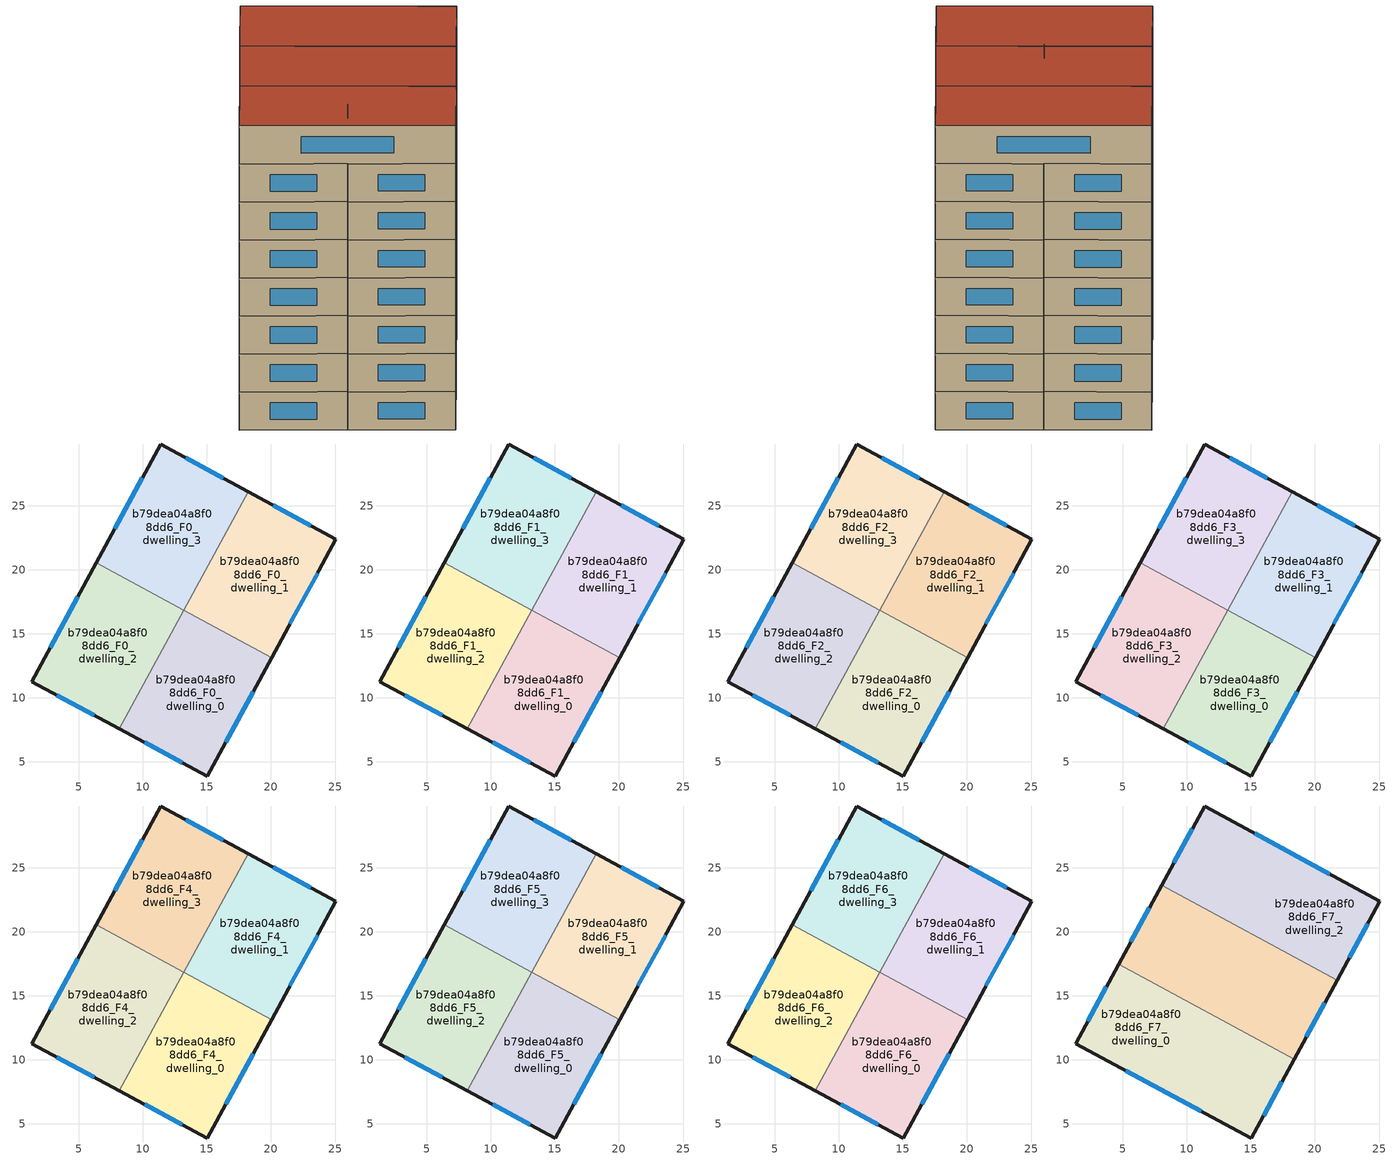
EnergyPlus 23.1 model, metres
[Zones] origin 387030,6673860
b79dea04a8f08dd6_F0_dwelling_0
 floor ground (EU_floor_Construction): 20.05,13.13 15.03,3.9 8.16,7.58 13.19,16.86 z0
 wall outside (EU_wall_Construction): 8.16,7.58 15.03,3.9 20.05,13.13 z0:3
 wall to b79dea04a8f08dd6_F0_dwelling_1 (EU_wall_Construction): 20.05,13.13 13.19,16.86 z0:3
 wall to b79dea04a8f08dd6_F0_dwelling_2 (EU_wall_Construction): 13.18,16.84 8.16,7.58 z0:3
 wall to b79dea04a8f08dd6_F0_dwelling_3 (EU_wall_Construction): 13.19,16.86 13.18,16.84 z0:3
 window (EU_Window_Construction): 16.47,6.54 18.62,10.49 / 10.12,6.53 13.07,4.95 z0.86:2.14
b79dea04a8f08dd6_F0_dwelling_1
 floor ground (EU_floor_Construction): 25.07,22.38 20.05,13.13 13.19,16.86 18.21,26.11 z0
 wall outside (EU_wall_Construction): 20.05,13.13 25.07,22.38 18.21,26.11 z0:3
 wall to b79dea04a8f08dd6_F0_dwelling_3 (EU_wall_Construction): 18.21,26.11 13.19,16.86 z0:3
 window (EU_Window_Construction): 21.48,15.77 23.64,19.73 / 23.11,23.44 20.17,25.04 z0.86:2.14
b79dea04a8f08dd6_F0_dwelling_2
 floor ground (EU_floor_Construction): 13.18,16.84 8.16,7.58 1.3,11.26 6.34,20.55 z0
 wall outside (EU_wall_Construction): 6.34,20.55 1.3,11.26 8.16,7.58 z0:3
 wall to b79dea04a8f08dd6_F0_dwelling_3 (EU_wall_Construction): 13.18,16.84 6.34,20.55 z0:3
 window (EU_Window_Construction): 4.9,17.9 2.74,13.91 / 3.26,10.21 6.2,8.63 z0.86:2.14
b79dea04a8f08dd6_F0_dwelling_3
 floor ground (EU_floor_Construction): 18.21,26.11 13.18,16.84 6.34,20.55 11.37,29.83 z0
 wall outside (EU_wall_Construction): 18.21,26.11 11.37,29.83 6.34,20.55 z0:3
 window (EU_Window_Construction): 9.93,27.18 7.77,23.2 / 16.25,27.17 13.32,28.77 z0.86:2.14
b79dea04a8f08dd6_F1_dwelling_0
 floor to b79dea04a8f08dd6_F0_dwelling_0 (EU_floor_Construction): 20.05,13.13 15.03,3.9 8.16,7.58 13.19,16.86 z3
 wall outside (EU_wall_Construction): 8.16,7.58 15.03,3.9 20.05,13.13 z3:6
 wall to b79dea04a8f08dd6_F1_dwelling_1 (EU_wall_Construction): 20.05,13.13 13.19,16.86 z3:6
 wall to b79dea04a8f08dd6_F1_dwelling_2 (EU_wall_Construction): 13.18,16.84 8.16,7.58 z3:6
 wall to b79dea04a8f08dd6_F1_dwelling_3 (EU_wall_Construction): 13.19,16.86 13.18,16.84 z3:6
 window (EU_Window_Construction): 16.47,6.54 18.62,10.49 / 10.12,6.53 13.07,4.95 z3.86:5.14
b79dea04a8f08dd6_F1_dwelling_1
 floor to b79dea04a8f08dd6_F0_dwelling_1 (EU_floor_Construction): 25.07,22.38 20.05,13.13 13.19,16.86 18.21,26.11 z3
 wall outside (EU_wall_Construction): 20.05,13.13 25.07,22.38 18.21,26.11 z3:6
 wall to b79dea04a8f08dd6_F1_dwelling_3 (EU_wall_Construction): 18.21,26.11 13.19,16.86 z3:6
 window (EU_Window_Construction): 21.48,15.77 23.64,19.73 / 23.11,23.44 20.17,25.04 z3.86:5.14
b79dea04a8f08dd6_F1_dwelling_2
 floor to b79dea04a8f08dd6_F0_dwelling_2 (EU_floor_Construction): 13.18,16.84 8.16,7.58 1.3,11.26 6.34,20.55 z3
 wall outside (EU_wall_Construction): 6.34,20.55 1.3,11.26 8.16,7.58 z3:6
 wall to b79dea04a8f08dd6_F1_dwelling_3 (EU_wall_Construction): 13.18,16.84 6.34,20.55 z3:6
 window (EU_Window_Construction): 4.9,17.9 2.74,13.91 / 3.26,10.21 6.2,8.63 z3.86:5.14
b79dea04a8f08dd6_F1_dwelling_3
 floor to b79dea04a8f08dd6_F0_dwelling_3 (EU_floor_Construction): 18.21,26.11 13.18,16.84 6.34,20.55 11.37,29.83 z3
 wall outside (EU_wall_Construction): 18.21,26.11 11.37,29.83 6.34,20.55 z3:6
 window (EU_Window_Construction): 9.93,27.18 7.77,23.2 / 16.25,27.17 13.32,28.77 z3.86:5.14
b79dea04a8f08dd6_F2_dwelling_0
 floor to b79dea04a8f08dd6_F1_dwelling_0 (EU_floor_Construction): 20.05,13.13 15.03,3.9 8.16,7.58 13.19,16.86 z6
 wall outside (EU_wall_Construction): 8.16,7.58 15.03,3.9 20.05,13.13 z6:9
 wall to b79dea04a8f08dd6_F2_dwelling_1 (EU_wall_Construction): 20.05,13.13 13.19,16.86 z6:9
 wall to b79dea04a8f08dd6_F2_dwelling_2 (EU_wall_Construction): 13.18,16.84 8.16,7.58 z6:9
 wall to b79dea04a8f08dd6_F2_dwelling_3 (EU_wall_Construction): 13.19,16.86 13.18,16.84 z6:9
 window (EU_Window_Construction): 16.47,6.54 18.62,10.49 / 10.12,6.53 13.07,4.95 z6.86:8.14
b79dea04a8f08dd6_F2_dwelling_1
 floor to b79dea04a8f08dd6_F1_dwelling_1 (EU_floor_Construction): 25.07,22.38 20.05,13.13 13.19,16.86 18.21,26.11 z6
 wall outside (EU_wall_Construction): 20.05,13.13 25.07,22.38 18.21,26.11 z6:9
 wall to b79dea04a8f08dd6_F2_dwelling_3 (EU_wall_Construction): 18.21,26.11 13.19,16.86 z6:9
 window (EU_Window_Construction): 21.48,15.77 23.64,19.73 / 23.11,23.44 20.17,25.04 z6.86:8.14
b79dea04a8f08dd6_F2_dwelling_2
 floor to b79dea04a8f08dd6_F1_dwelling_2 (EU_floor_Construction): 13.18,16.84 8.16,7.58 1.3,11.26 6.34,20.55 z6
 wall outside (EU_wall_Construction): 6.34,20.55 1.3,11.26 8.16,7.58 z6:9
 wall to b79dea04a8f08dd6_F2_dwelling_3 (EU_wall_Construction): 13.18,16.84 6.34,20.55 z6:9
 window (EU_Window_Construction): 4.9,17.9 2.74,13.91 / 3.26,10.21 6.2,8.63 z6.86:8.14
b79dea04a8f08dd6_F2_dwelling_3
 floor to b79dea04a8f08dd6_F1_dwelling_3 (EU_floor_Construction): 18.21,26.11 13.18,16.84 6.34,20.55 11.37,29.83 z6
 wall outside (EU_wall_Construction): 18.21,26.11 11.37,29.83 6.34,20.55 z6:9
 window (EU_Window_Construction): 9.93,27.18 7.77,23.2 / 16.25,27.17 13.32,28.77 z6.86:8.14
b79dea04a8f08dd6_F3_dwelling_0
 floor to b79dea04a8f08dd6_F2_dwelling_0 (EU_floor_Construction): 20.05,13.13 15.03,3.9 8.16,7.58 13.19,16.86 z9
 wall outside (EU_wall_Construction): 8.16,7.58 15.03,3.9 20.05,13.13 z9:12
 wall to b79dea04a8f08dd6_F3_dwelling_1 (EU_wall_Construction): 20.05,13.13 13.19,16.86 z9:12
 wall to b79dea04a8f08dd6_F3_dwelling_2 (EU_wall_Construction): 13.18,16.84 8.16,7.58 z9:12
 wall to b79dea04a8f08dd6_F3_dwelling_3 (EU_wall_Construction): 13.19,16.86 13.18,16.84 z9:12
 window (EU_Window_Construction): 16.47,6.54 18.62,10.49 / 10.12,6.53 13.07,4.95 z9.86:11.14
b79dea04a8f08dd6_F3_dwelling_1
 floor to b79dea04a8f08dd6_F2_dwelling_1 (EU_floor_Construction): 25.07,22.38 20.05,13.13 13.19,16.86 18.21,26.11 z9
 wall outside (EU_wall_Construction): 20.05,13.13 25.07,22.38 18.21,26.11 z9:12
 wall to b79dea04a8f08dd6_F3_dwelling_3 (EU_wall_Construction): 18.21,26.11 13.19,16.86 z9:12
 window (EU_Window_Construction): 21.48,15.77 23.64,19.73 / 23.11,23.44 20.17,25.04 z9.86:11.14
b79dea04a8f08dd6_F3_dwelling_2
 floor to b79dea04a8f08dd6_F2_dwelling_2 (EU_floor_Construction): 13.18,16.84 8.16,7.58 1.3,11.26 6.34,20.55 z9
 wall outside (EU_wall_Construction): 6.34,20.55 1.3,11.26 8.16,7.58 z9:12
 wall to b79dea04a8f08dd6_F3_dwelling_3 (EU_wall_Construction): 13.18,16.84 6.34,20.55 z9:12
 window (EU_Window_Construction): 4.9,17.9 2.74,13.91 / 3.26,10.21 6.2,8.63 z9.86:11.14
b79dea04a8f08dd6_F3_dwelling_3
 floor to b79dea04a8f08dd6_F2_dwelling_3 (EU_floor_Construction): 18.21,26.11 13.18,16.84 6.34,20.55 11.37,29.83 z9
 wall outside (EU_wall_Construction): 18.21,26.11 11.37,29.83 6.34,20.55 z9:12
 window (EU_Window_Construction): 9.93,27.18 7.77,23.2 / 16.25,27.17 13.32,28.77 z9.86:11.14
b79dea04a8f08dd6_F4_dwelling_0
 floor to b79dea04a8f08dd6_F3_dwelling_0 (EU_floor_Construction): 20.05,13.13 15.03,3.9 8.16,7.58 13.19,16.86 z12
 wall outside (EU_wall_Construction): 8.16,7.58 15.03,3.9 20.05,13.13 z12:15
 wall to b79dea04a8f08dd6_F4_dwelling_1 (EU_wall_Construction): 20.05,13.13 13.19,16.86 z12:15
 wall to b79dea04a8f08dd6_F4_dwelling_2 (EU_wall_Construction): 13.18,16.84 8.16,7.58 z12:15
 wall to b79dea04a8f08dd6_F4_dwelling_3 (EU_wall_Construction): 13.19,16.86 13.18,16.84 z12:15
 window (EU_Window_Construction): 16.47,6.54 18.62,10.49 / 10.12,6.53 13.07,4.95 z12.86:14.14
b79dea04a8f08dd6_F4_dwelling_1
 floor to b79dea04a8f08dd6_F3_dwelling_1 (EU_floor_Construction): 25.07,22.38 20.05,13.13 13.19,16.86 18.21,26.11 z12
 wall outside (EU_wall_Construction): 20.05,13.13 25.07,22.38 18.21,26.11 z12:15
 wall to b79dea04a8f08dd6_F4_dwelling_3 (EU_wall_Construction): 18.21,26.11 13.19,16.86 z12:15
 window (EU_Window_Construction): 21.48,15.77 23.64,19.73 / 23.11,23.44 20.17,25.04 z12.86:14.14
b79dea04a8f08dd6_F4_dwelling_2
 floor to b79dea04a8f08dd6_F3_dwelling_2 (EU_floor_Construction): 13.18,16.84 8.16,7.58 1.3,11.26 6.34,20.55 z12
 wall outside (EU_wall_Construction): 6.34,20.55 1.3,11.26 8.16,7.58 z12:15
 wall to b79dea04a8f08dd6_F4_dwelling_3 (EU_wall_Construction): 13.18,16.84 6.34,20.55 z12:15
 window (EU_Window_Construction): 4.9,17.9 2.74,13.91 / 3.26,10.21 6.2,8.63 z12.86:14.14
b79dea04a8f08dd6_F4_dwelling_3
 floor to b79dea04a8f08dd6_F3_dwelling_3 (EU_floor_Construction): 18.21,26.11 13.18,16.84 6.34,20.55 11.37,29.83 z12
 wall outside (EU_wall_Construction): 18.21,26.11 11.37,29.83 6.34,20.55 z12:15
 window (EU_Window_Construction): 9.93,27.18 7.77,23.2 / 16.25,27.17 13.32,28.77 z12.86:14.14
b79dea04a8f08dd6_F5_dwelling_0
 floor to b79dea04a8f08dd6_F4_dwelling_0 (EU_floor_Construction): 20.05,13.13 15.03,3.9 8.16,7.58 13.19,16.86 z15
 wall outside (EU_wall_Construction): 8.16,7.58 15.03,3.9 20.05,13.13 z15:18
 wall to b79dea04a8f08dd6_F5_dwelling_1 (EU_wall_Construction): 20.05,13.13 13.19,16.86 z15:18
 wall to b79dea04a8f08dd6_F5_dwelling_2 (EU_wall_Construction): 13.18,16.84 8.16,7.58 z15:18
 wall to b79dea04a8f08dd6_F5_dwelling_3 (EU_wall_Construction): 13.19,16.86 13.18,16.84 z15:18
 window (EU_Window_Construction): 16.47,6.54 18.62,10.49 / 10.12,6.53 13.07,4.95 z15.86:17.14
b79dea04a8f08dd6_F5_dwelling_1
 floor to b79dea04a8f08dd6_F4_dwelling_1 (EU_floor_Construction): 25.07,22.38 20.05,13.13 13.19,16.86 18.21,26.11 z15
 wall outside (EU_wall_Construction): 20.05,13.13 25.07,22.38 18.21,26.11 z15:18
 wall to b79dea04a8f08dd6_F5_dwelling_3 (EU_wall_Construction): 18.21,26.11 13.19,16.86 z15:18
 window (EU_Window_Construction): 21.48,15.77 23.64,19.73 / 23.11,23.44 20.17,25.04 z15.86:17.14
b79dea04a8f08dd6_F5_dwelling_2
 floor to b79dea04a8f08dd6_F4_dwelling_2 (EU_floor_Construction): 13.18,16.84 8.16,7.58 1.3,11.26 6.34,20.55 z15
 wall outside (EU_wall_Construction): 6.34,20.55 1.3,11.26 8.16,7.58 z15:18
 wall to b79dea04a8f08dd6_F5_dwelling_3 (EU_wall_Construction): 13.18,16.84 6.34,20.55 z15:18
 window (EU_Window_Construction): 4.9,17.9 2.74,13.91 / 3.26,10.21 6.2,8.63 z15.86:17.14
b79dea04a8f08dd6_F5_dwelling_3
 floor to b79dea04a8f08dd6_F4_dwelling_3 (EU_floor_Construction): 18.21,26.11 13.18,16.84 6.34,20.55 11.37,29.83 z15
 wall outside (EU_wall_Construction): 18.21,26.11 11.37,29.83 6.34,20.55 z15:18
 window (EU_Window_Construction): 9.93,27.18 7.77,23.2 / 16.25,27.17 13.32,28.77 z15.86:17.14
b79dea04a8f08dd6_F6_dwelling_0
 floor to b79dea04a8f08dd6_F5_dwelling_0 (EU_floor_Construction): 20.05,13.13 15.03,3.9 8.16,7.58 13.19,16.86 z18
 wall outside (EU_wall_Construction): 8.16,7.58 15.03,3.9 20.05,13.13 z18:21
 wall to b79dea04a8f08dd6_F6_dwelling_1 (EU_wall_Construction): 20.05,13.13 13.19,16.86 z18:21
 wall to b79dea04a8f08dd6_F6_dwelling_2 (EU_wall_Construction): 13.18,16.84 8.16,7.58 z18:21
 wall to b79dea04a8f08dd6_F6_dwelling_3 (EU_wall_Construction): 13.19,16.86 13.18,16.84 z18:21
 window (EU_Window_Construction): 16.47,6.54 18.62,10.49 / 10.12,6.53 13.07,4.95 z18.86:20.14
b79dea04a8f08dd6_F6_dwelling_1
 floor to b79dea04a8f08dd6_F5_dwelling_1 (EU_floor_Construction): 25.07,22.38 20.05,13.13 13.19,16.86 18.21,26.11 z18
 wall outside (EU_wall_Construction): 20.05,13.13 25.07,22.38 18.21,26.11 z18:21
 wall to b79dea04a8f08dd6_F6_dwelling_3 (EU_wall_Construction): 18.21,26.11 13.19,16.86 z18:21
 window (EU_Window_Construction): 21.48,15.77 23.64,19.73 / 23.11,23.44 20.17,25.04 z18.86:20.14
 ceiling adiabatic (EU_roof_Construction): 20.05,13.13 25.07,22.38 18.21,26.11 13.19,16.86 z21
b79dea04a8f08dd6_F6_dwelling_2
 floor to b79dea04a8f08dd6_F5_dwelling_2 (EU_floor_Construction): 13.18,16.84 8.16,7.58 1.3,11.26 6.34,20.55 z18
 wall outside (EU_wall_Construction): 6.34,20.55 1.3,11.26 8.16,7.58 z18:21
 wall to b79dea04a8f08dd6_F6_dwelling_3 (EU_wall_Construction): 13.18,16.84 6.34,20.55 z18:21
 window (EU_Window_Construction): 4.9,17.9 2.74,13.91 / 3.26,10.21 6.2,8.63 z18.86:20.14
 ceiling adiabatic (EU_roof_Construction): 11.51,13.76 13.18,16.84 6.34,20.55 4.67,17.47 z21
b79dea04a8f08dd6_F6_dwelling_3
 floor to b79dea04a8f08dd6_F5_dwelling_3 (EU_floor_Construction): 18.21,26.11 13.18,16.84 6.34,20.55 11.37,29.83 z18
 wall outside (EU_wall_Construction): 18.21,26.11 11.37,29.83 6.34,20.55 z18:21
 window (EU_Window_Construction): 9.93,27.18 7.77,23.2 / 16.25,27.17 13.32,28.77 z18.86:20.14
b79dea04a8f08dd6_F7_dwelling_0
 floor to b79dea04a8f08dd6_F6_dwelling_0 (EU_floor_Construction): 18.37,10.04 15.03,3.9 8.16,7.58 11.51,13.76 z21
 floor to b79dea04a8f08dd6_F6_dwelling_2 (EU_floor_Construction): 11.51,13.76 8.16,7.58 1.3,11.26 4.67,17.47 z21
 wall outside (EU_wall_Construction): 4.67,17.47 1.3,11.26 15.03,3.9 18.37,10.04 z21:24
 wall to b79dea04a8f08dd6_F7_dwelling_1 (EU_wall_Construction): 18.37,10.04 4.67,17.47 z21:24
 window (EU_Window_Construction): 15.99,5.65 17.42,8.28 / 5.22,9.16 11.11,6 / 3.7,15.7 2.26,13.03 z21.86:23.14
 roof outside (EU_roof_Construction): 15.03,3.9 18.37,10.04 4.67,17.47 1.3,11.26 z24
b79dea04a8f08dd6_F7_dwelling_1
 floor to b79dea04a8f08dd6_F6_dwelling_3 (EU_floor_Construction): 14.86,19.94 13.18,16.84 6.34,20.55 8.02,23.65 z21
 floor to b79dea04a8f08dd6_F6_dwelling_0 (EU_floor_Construction): 20.05,13.13 18.37,10.04 11.51,13.76 13.19,16.86 z21
 floor adiabatic (EU_floor_Construction): 21.72,16.21 20.05,13.13 13.19,16.86 11.51,13.76 4.67,17.47 6.34,20.55 13.18,16.84 14.86,19.94 z21
 wall outside (EU_wall_Construction): 18.37,10.04 21.72,16.21 / 8.02,23.65 4.67,17.47 z21:24
 wall to b79dea04a8f08dd6_F7_dwelling_2 (EU_wall_Construction): 21.72,16.21 8.02,23.65 z21:24
 window (EU_Window_Construction): 19.33,11.8 20.76,14.45 / 7.06,21.88 5.62,19.23 z21.86:23.14
 roof outside (EU_roof_Construction): 18.37,10.04 21.72,16.21 8.02,23.65 4.67,17.47 z24
b79dea04a8f08dd6_F7_dwelling_2
 floor adiabatic (EU_floor_Construction): 25.07,22.38 21.72,16.21 14.86,19.93 18.21,26.11 z21
 floor to b79dea04a8f08dd6_F6_dwelling_3 (EU_floor_Construction): 18.21,26.11 14.86,19.94 8.02,23.65 11.37,29.83 z21
 wall outside (EU_wall_Construction): 21.72,16.21 25.07,22.38 11.37,29.83 8.02,23.65 z21:24
 window (EU_Window_Construction): 10.41,28.06 8.97,25.41 / 21.16,24.51 15.28,27.7 / 22.68,17.97 24.11,20.61 z21.86:23.14
 roof outside (EU_roof_Construction): 21.72,16.21 25.07,22.38 11.37,29.83 8.02,23.65 z24
[Building]
EU S2 Campaign: North Axis=0; Terrain=City; Solar Distribution=FullExterior
[Site:Location]
Helsinki-Vantaa.AP: Latitude=60.317; Longitude=24.963; Time Zone=2; Elevation=54.6
[SizingPeriod:WeatherFileDays]
AnnualSizingPeriod: Begin Month=1; Begin Day of Month=1; End Month=12; End Day of Month=31; Day of Week for Start Day=Monday; Use Weather File Daylight Saving Period=No; Use Weather File Rain and Snow Indicators=No
[MATERIAL]
EU_InternalMass_Material: Roughness=MediumRough; Thickness=0.1; Conductivity=1; Density=1800; Specific Heat=900; Thermal Absorptance=0.9; Solar Absorptance=0.7; Visible Absorptance=0.7
[MATERIAL:NOMASS] Roughness=MediumRough; Thermal Absorptance=0.9; Solar Absorptance=0.7; Visible Absorptance=0.7
Name | Thermal Resistance
EU_wall_NoMass | 1.10183
EU_roof_NoMass; EU_floor_NoMass | 1.70606
[WINDOWMATERIAL:SIMPLEGLAZINGSYSTEM]
EU_Window_SimpleGlazing: UFactor=3.11035; Solar Heat Gain Coefficient=0.8; Visible Transmittance=0.8
[CONSTRUCTION]
EU_wall_Construction: EU_wall_NoMass
EU_roof_Construction: EU_roof_NoMass
EU_floor_Construction: EU_floor_NoMass
EU_Window_Construction: EU_Window_SimpleGlazing
EU_InternalMass_Construction: EU_InternalMass_Material
[ZONE] Type=1; Multiplier=1; Ceiling Height=autocalculate; Floor Area=autocalculate; Part of Total Floor Area=Yes
Name | Volume
b79dea04a8f08dd6_F0_dwelling_0; b79dea04a8f08dd6_F1_dwelling_0; b79dea04a8f08dd6_F2_dwelling_0; b79dea04a8f08dd6_F3_dwelling_0; b79dea04a8f08dd6_F4_dwelling_0; b79dea04a8f08dd6_F5_dwelling_0; b79dea04a8f08dd6_F6_dwelling_0 | 246.469
b79dea04a8f08dd6_F7_dwelling_0 | 328.612
b79dea04a8f08dd6_F0_dwelling_1; b79dea04a8f08dd6_F1_dwelling_1; b79dea04a8f08dd6_F2_dwelling_1; b79dea04a8f08dd6_F3_dwelling_1; b79dea04a8f08dd6_F4_dwelling_1; b79dea04a8f08dd6_F5_dwelling_1; b79dea04a8f08dd6_F6_dwelling_1 | 246.476
b79dea04a8f08dd6_F7_dwelling_1 | 328.646
b79dea04a8f08dd6_F0_dwelling_2; b79dea04a8f08dd6_F1_dwelling_2; b79dea04a8f08dd6_F2_dwelling_2; b79dea04a8f08dd6_F3_dwelling_2; b79dea04a8f08dd6_F4_dwelling_2; b79dea04a8f08dd6_F5_dwelling_2; b79dea04a8f08dd6_F6_dwelling_2 | 246.46
b79dea04a8f08dd6_F7_dwelling_2 | 328.634
b79dea04a8f08dd6_F0_dwelling_3; b79dea04a8f08dd6_F1_dwelling_3; b79dea04a8f08dd6_F2_dwelling_3; b79dea04a8f08dd6_F3_dwelling_3; b79dea04a8f08dd6_F4_dwelling_3; b79dea04a8f08dd6_F5_dwelling_3; b79dea04a8f08dd6_F6_dwelling_3 | 246.48
[INTERNALMASS] Construction=EU_InternalMass_Construction
Name | Zone or ZoneList | Surface Area
b79dea04a8f08dd6_F0_dwelling_0_EU_InternalMass | b79dea04a8f08dd6_F0_dwelling_0 | 82.1546
b79dea04a8f08dd6_F0_dwelling_1_EU_InternalMass | b79dea04a8f08dd6_F0_dwelling_1 | 82.1569
b79dea04a8f08dd6_F0_dwelling_2_EU_InternalMass | b79dea04a8f08dd6_F0_dwelling_2 | 82.1519
b79dea04a8f08dd6_F0_dwelling_3_EU_InternalMass | b79dea04a8f08dd6_F0_dwelling_3 | 82.1589
b79dea04a8f08dd6_F1_dwelling_0_EU_InternalMass | b79dea04a8f08dd6_F1_dwelling_0 | 82.1546
b79dea04a8f08dd6_F1_dwelling_1_EU_InternalMass | b79dea04a8f08dd6_F1_dwelling_1 | 82.1569
b79dea04a8f08dd6_F1_dwelling_2_EU_InternalMass | b79dea04a8f08dd6_F1_dwelling_2 | 82.1519
b79dea04a8f08dd6_F1_dwelling_3_EU_InternalMass | b79dea04a8f08dd6_F1_dwelling_3 | 82.1589
b79dea04a8f08dd6_F2_dwelling_0_EU_InternalMass | b79dea04a8f08dd6_F2_dwelling_0 | 82.1546
b79dea04a8f08dd6_F2_dwelling_1_EU_InternalMass | b79dea04a8f08dd6_F2_dwelling_1 | 82.1569
b79dea04a8f08dd6_F2_dwelling_2_EU_InternalMass | b79dea04a8f08dd6_F2_dwelling_2 | 82.1519
b79dea04a8f08dd6_F2_dwelling_3_EU_InternalMass | b79dea04a8f08dd6_F2_dwelling_3 | 82.1589
b79dea04a8f08dd6_F3_dwelling_0_EU_InternalMass | b79dea04a8f08dd6_F3_dwelling_0 | 82.1546
b79dea04a8f08dd6_F3_dwelling_1_EU_InternalMass | b79dea04a8f08dd6_F3_dwelling_1 | 82.1569
b79dea04a8f08dd6_F3_dwelling_2_EU_InternalMass | b79dea04a8f08dd6_F3_dwelling_2 | 82.1519
b79dea04a8f08dd6_F3_dwelling_3_EU_InternalMass | b79dea04a8f08dd6_F3_dwelling_3 | 82.1589
b79dea04a8f08dd6_F4_dwelling_0_EU_InternalMass | b79dea04a8f08dd6_F4_dwelling_0 | 82.1546
b79dea04a8f08dd6_F4_dwelling_1_EU_InternalMass | b79dea04a8f08dd6_F4_dwelling_1 | 82.1569
b79dea04a8f08dd6_F4_dwelling_2_EU_InternalMass | b79dea04a8f08dd6_F4_dwelling_2 | 82.1519
b79dea04a8f08dd6_F4_dwelling_3_EU_InternalMass | b79dea04a8f08dd6_F4_dwelling_3 | 82.1589
b79dea04a8f08dd6_F5_dwelling_0_EU_InternalMass | b79dea04a8f08dd6_F5_dwelling_0 | 82.1546
b79dea04a8f08dd6_F5_dwelling_1_EU_InternalMass | b79dea04a8f08dd6_F5_dwelling_1 | 82.1569
b79dea04a8f08dd6_F5_dwelling_2_EU_InternalMass | b79dea04a8f08dd6_F5_dwelling_2 | 82.1519
b79dea04a8f08dd6_F5_dwelling_3_EU_InternalMass | b79dea04a8f08dd6_F5_dwelling_3 | 82.1589
b79dea04a8f08dd6_F6_dwelling_0_EU_InternalMass | b79dea04a8f08dd6_F6_dwelling_0 | 82.1546
b79dea04a8f08dd6_F6_dwelling_1_EU_InternalMass | b79dea04a8f08dd6_F6_dwelling_1 | 82.1569
b79dea04a8f08dd6_F6_dwelling_2_EU_InternalMass | b79dea04a8f08dd6_F6_dwelling_2 | 82.1519
b79dea04a8f08dd6_F6_dwelling_3_EU_InternalMass | b79dea04a8f08dd6_F6_dwelling_3 | 82.1589
b79dea04a8f08dd6_F7_dwelling_0_EU_InternalMass | b79dea04a8f08dd6_F7_dwelling_0 | 109.538
b79dea04a8f08dd6_F7_dwelling_1_EU_InternalMass | b79dea04a8f08dd6_F7_dwelling_1 | 109.549
b79dea04a8f08dd6_F7_dwelling_2_EU_InternalMass | b79dea04a8f08dd6_F7_dwelling_2 | 109.545
[OTHEREQUIPMENT] Fuel Type=Electricity; Design Level Calculation Method=Watts/Area; Power per Zone Floor Area=1; Fraction Latent=0; Fraction Radiant=0; Fraction Lost=0; Carbon Dioxide Generation Rate=0; EndUse Subcategory=EU_Step8_InternalGains
Name | Zone or ZoneList or Space or SpaceList | Schedule
EU_Step8_InternalGain_b79dea04a8f08dd6_F0_dwelling_0_f000 | b79dea04a8f08dd6_F0_dwelling_0 | EU_Step8_GainSchedule_b79dea04a8f08dd6_F0_dwelling_0_f000
EU_Step8_InternalGain_b79dea04a8f08dd6_F0_dwelling_1_f000 | b79dea04a8f08dd6_F0_dwelling_1 | EU_Step8_GainSchedule_b79dea04a8f08dd6_F0_dwelling_1_f000
EU_Step8_InternalGain_b79dea04a8f08dd6_F0_dwelling_2_f000 | b79dea04a8f08dd6_F0_dwelling_2 | EU_Step8_GainSchedule_b79dea04a8f08dd6_F0_dwelling_2_f000
EU_Step8_InternalGain_b79dea04a8f08dd6_F0_dwelling_3_f000 | b79dea04a8f08dd6_F0_dwelling_3 | EU_Step8_GainSchedule_b79dea04a8f08dd6_F0_dwelling_3_f000
EU_Step8_InternalGain_b79dea04a8f08dd6_F1_dwelling_0_f000 | b79dea04a8f08dd6_F1_dwelling_0 | EU_Step8_GainSchedule_b79dea04a8f08dd6_F1_dwelling_0_f000
EU_Step8_InternalGain_b79dea04a8f08dd6_F1_dwelling_1_f000 | b79dea04a8f08dd6_F1_dwelling_1 | EU_Step8_GainSchedule_b79dea04a8f08dd6_F1_dwelling_1_f000
EU_Step8_InternalGain_b79dea04a8f08dd6_F1_dwelling_2_f000 | b79dea04a8f08dd6_F1_dwelling_2 | EU_Step8_GainSchedule_b79dea04a8f08dd6_F1_dwelling_2_f000
EU_Step8_InternalGain_b79dea04a8f08dd6_F1_dwelling_3_f000 | b79dea04a8f08dd6_F1_dwelling_3 | EU_Step8_GainSchedule_b79dea04a8f08dd6_F1_dwelling_3_f000
EU_Step8_InternalGain_b79dea04a8f08dd6_F2_dwelling_0_f000 | b79dea04a8f08dd6_F2_dwelling_0 | EU_Step8_GainSchedule_b79dea04a8f08dd6_F2_dwelling_0_f000
EU_Step8_InternalGain_b79dea04a8f08dd6_F2_dwelling_1_f000 | b79dea04a8f08dd6_F2_dwelling_1 | EU_Step8_GainSchedule_b79dea04a8f08dd6_F2_dwelling_1_f000
EU_Step8_InternalGain_b79dea04a8f08dd6_F2_dwelling_2_f000 | b79dea04a8f08dd6_F2_dwelling_2 | EU_Step8_GainSchedule_b79dea04a8f08dd6_F2_dwelling_2_f000
EU_Step8_InternalGain_b79dea04a8f08dd6_F2_dwelling_3_f000 | b79dea04a8f08dd6_F2_dwelling_3 | EU_Step8_GainSchedule_b79dea04a8f08dd6_F2_dwelling_3_f000
EU_Step8_InternalGain_b79dea04a8f08dd6_F3_dwelling_0_f000 | b79dea04a8f08dd6_F3_dwelling_0 | EU_Step8_GainSchedule_b79dea04a8f08dd6_F3_dwelling_0_f000
EU_Step8_InternalGain_b79dea04a8f08dd6_F3_dwelling_1_f000 | b79dea04a8f08dd6_F3_dwelling_1 | EU_Step8_GainSchedule_b79dea04a8f08dd6_F3_dwelling_1_f000
EU_Step8_InternalGain_b79dea04a8f08dd6_F3_dwelling_2_f000 | b79dea04a8f08dd6_F3_dwelling_2 | EU_Step8_GainSchedule_b79dea04a8f08dd6_F3_dwelling_2_f000
EU_Step8_InternalGain_b79dea04a8f08dd6_F3_dwelling_3_f000 | b79dea04a8f08dd6_F3_dwelling_3 | EU_Step8_GainSchedule_b79dea04a8f08dd6_F3_dwelling_3_f000
EU_Step8_InternalGain_b79dea04a8f08dd6_F4_dwelling_0_f000 | b79dea04a8f08dd6_F4_dwelling_0 | EU_Step8_GainSchedule_b79dea04a8f08dd6_F4_dwelling_0_f000
EU_Step8_InternalGain_b79dea04a8f08dd6_F4_dwelling_1_f000 | b79dea04a8f08dd6_F4_dwelling_1 | EU_Step8_GainSchedule_b79dea04a8f08dd6_F4_dwelling_1_f000
EU_Step8_InternalGain_b79dea04a8f08dd6_F4_dwelling_2_f000 | b79dea04a8f08dd6_F4_dwelling_2 | EU_Step8_GainSchedule_b79dea04a8f08dd6_F4_dwelling_2_f000
EU_Step8_InternalGain_b79dea04a8f08dd6_F4_dwelling_3_f000 | b79dea04a8f08dd6_F4_dwelling_3 | EU_Step8_GainSchedule_b79dea04a8f08dd6_F4_dwelling_3_f000
EU_Step8_InternalGain_b79dea04a8f08dd6_F5_dwelling_0_f000 | b79dea04a8f08dd6_F5_dwelling_0 | EU_Step8_GainSchedule_b79dea04a8f08dd6_F5_dwelling_0_f000
EU_Step8_InternalGain_b79dea04a8f08dd6_F5_dwelling_1_f000 | b79dea04a8f08dd6_F5_dwelling_1 | EU_Step8_GainSchedule_b79dea04a8f08dd6_F5_dwelling_1_f000
EU_Step8_InternalGain_b79dea04a8f08dd6_F5_dwelling_2_f000 | b79dea04a8f08dd6_F5_dwelling_2 | EU_Step8_GainSchedule_b79dea04a8f08dd6_F5_dwelling_2_f000
EU_Step8_InternalGain_b79dea04a8f08dd6_F5_dwelling_3_f000 | b79dea04a8f08dd6_F5_dwelling_3 | EU_Step8_GainSchedule_b79dea04a8f08dd6_F5_dwelling_3_f000
EU_Step8_InternalGain_b79dea04a8f08dd6_F6_dwelling_0_f000 | b79dea04a8f08dd6_F6_dwelling_0 | EU_Step8_GainSchedule_b79dea04a8f08dd6_F6_dwelling_0_f000
EU_Step8_InternalGain_b79dea04a8f08dd6_F6_dwelling_1_f000 | b79dea04a8f08dd6_F6_dwelling_1 | EU_Step8_GainSchedule_b79dea04a8f08dd6_F6_dwelling_1_f000
EU_Step8_InternalGain_b79dea04a8f08dd6_F6_dwelling_2_f000 | b79dea04a8f08dd6_F6_dwelling_2 | EU_Step8_GainSchedule_b79dea04a8f08dd6_F6_dwelling_2_f000
EU_Step8_InternalGain_b79dea04a8f08dd6_F6_dwelling_3_f000 | b79dea04a8f08dd6_F6_dwelling_3 | EU_Step8_GainSchedule_b79dea04a8f08dd6_F6_dwelling_3_f000
EU_Step8_InternalGain_b79dea04a8f08dd6_F7_dwelling_0_f000 | b79dea04a8f08dd6_F7_dwelling_0 | EU_Step8_GainSchedule_b79dea04a8f08dd6_F7_dwelling_0_f000
EU_Step8_InternalGain_b79dea04a8f08dd6_F7_dwelling_1_f000 | b79dea04a8f08dd6_F7_dwelling_1 | EU_Step8_GainSchedule_b79dea04a8f08dd6_F7_dwelling_1_f000
EU_Step8_InternalGain_b79dea04a8f08dd6_F7_dwelling_2_f000 | b79dea04a8f08dd6_F7_dwelling_2 | EU_Step8_GainSchedule_b79dea04a8f08dd6_F7_dwelling_2_f000
[ZONEVENTILATION:DESIGNFLOWRATE] Schedule=EU_AlwaysOn; Design Flow Rate Calculation Method=AirChanges/Hour; Air Changes per Hour=0.756316; Ventilation Type=Natural; Fan Pressure Rise=0; Fan Total Efficiency=1; Constant Term Coefficient=1; Temperature Term Coefficient=0; Velocity Term Coefficient=0; Velocity Squared Term Coefficient=0; Minimum Indoor Temperature=-100; Maximum Indoor Temperature=100; Delta Temperature=-100; Minimum Outdoor Temperature=-100; Maximum Outdoor Temperature=100; Maximum Wind Speed=40
Name | Zone or ZoneList or Space or SpaceList
EU_ConstantAir_b79dea04a8f08dd6_F0_dwelling_0 | b79dea04a8f08dd6_F0_dwelling_0
EU_ConstantAir_b79dea04a8f08dd6_F0_dwelling_1 | b79dea04a8f08dd6_F0_dwelling_1
EU_ConstantAir_b79dea04a8f08dd6_F0_dwelling_2 | b79dea04a8f08dd6_F0_dwelling_2
EU_ConstantAir_b79dea04a8f08dd6_F0_dwelling_3 | b79dea04a8f08dd6_F0_dwelling_3
EU_ConstantAir_b79dea04a8f08dd6_F1_dwelling_0 | b79dea04a8f08dd6_F1_dwelling_0
EU_ConstantAir_b79dea04a8f08dd6_F1_dwelling_1 | b79dea04a8f08dd6_F1_dwelling_1
EU_ConstantAir_b79dea04a8f08dd6_F1_dwelling_2 | b79dea04a8f08dd6_F1_dwelling_2
EU_ConstantAir_b79dea04a8f08dd6_F1_dwelling_3 | b79dea04a8f08dd6_F1_dwelling_3
EU_ConstantAir_b79dea04a8f08dd6_F2_dwelling_0 | b79dea04a8f08dd6_F2_dwelling_0
EU_ConstantAir_b79dea04a8f08dd6_F2_dwelling_1 | b79dea04a8f08dd6_F2_dwelling_1
EU_ConstantAir_b79dea04a8f08dd6_F2_dwelling_2 | b79dea04a8f08dd6_F2_dwelling_2
EU_ConstantAir_b79dea04a8f08dd6_F2_dwelling_3 | b79dea04a8f08dd6_F2_dwelling_3
EU_ConstantAir_b79dea04a8f08dd6_F3_dwelling_0 | b79dea04a8f08dd6_F3_dwelling_0
EU_ConstantAir_b79dea04a8f08dd6_F3_dwelling_1 | b79dea04a8f08dd6_F3_dwelling_1
EU_ConstantAir_b79dea04a8f08dd6_F3_dwelling_2 | b79dea04a8f08dd6_F3_dwelling_2
EU_ConstantAir_b79dea04a8f08dd6_F3_dwelling_3 | b79dea04a8f08dd6_F3_dwelling_3
EU_ConstantAir_b79dea04a8f08dd6_F4_dwelling_0 | b79dea04a8f08dd6_F4_dwelling_0
EU_ConstantAir_b79dea04a8f08dd6_F4_dwelling_1 | b79dea04a8f08dd6_F4_dwelling_1
EU_ConstantAir_b79dea04a8f08dd6_F4_dwelling_2 | b79dea04a8f08dd6_F4_dwelling_2
EU_ConstantAir_b79dea04a8f08dd6_F4_dwelling_3 | b79dea04a8f08dd6_F4_dwelling_3
EU_ConstantAir_b79dea04a8f08dd6_F5_dwelling_0 | b79dea04a8f08dd6_F5_dwelling_0
EU_ConstantAir_b79dea04a8f08dd6_F5_dwelling_1 | b79dea04a8f08dd6_F5_dwelling_1
EU_ConstantAir_b79dea04a8f08dd6_F5_dwelling_2 | b79dea04a8f08dd6_F5_dwelling_2
EU_ConstantAir_b79dea04a8f08dd6_F5_dwelling_3 | b79dea04a8f08dd6_F5_dwelling_3
EU_ConstantAir_b79dea04a8f08dd6_F6_dwelling_0 | b79dea04a8f08dd6_F6_dwelling_0
EU_ConstantAir_b79dea04a8f08dd6_F6_dwelling_1 | b79dea04a8f08dd6_F6_dwelling_1
EU_ConstantAir_b79dea04a8f08dd6_F6_dwelling_2 | b79dea04a8f08dd6_F6_dwelling_2
EU_ConstantAir_b79dea04a8f08dd6_F6_dwelling_3 | b79dea04a8f08dd6_F6_dwelling_3
EU_ConstantAir_b79dea04a8f08dd6_F7_dwelling_0 | b79dea04a8f08dd6_F7_dwelling_0
EU_ConstantAir_b79dea04a8f08dd6_F7_dwelling_1 | b79dea04a8f08dd6_F7_dwelling_1
EU_ConstantAir_b79dea04a8f08dd6_F7_dwelling_2 | b79dea04a8f08dd6_F7_dwelling_2
[HVACTEMPLATE:THERMOSTAT] Constant Heating Setpoint=20; Constant Cooling Setpoint=50
EU_HeatOnly_b79dea04a8f08dd6_F0_dwelling_0; EU_HeatOnly_b79dea04a8f08dd6_F0_dwelling_1; EU_HeatOnly_b79dea04a8f08dd6_F0_dwelling_2; EU_HeatOnly_b79dea04a8f08dd6_F0_dwelling_3; EU_HeatOnly_b79dea04a8f08dd6_F1_dwelling_0; EU_HeatOnly_b79dea04a8f08dd6_F1_dwelling_1; EU_HeatOnly_b79dea04a8f08dd6_F1_dwelling_2; EU_HeatOnly_b79dea04a8f08dd6_F1_dwelling_3; EU_HeatOnly_b79dea04a8f08dd6_F2_dwelling_0; EU_HeatOnly_b79dea04a8f08dd6_F2_dwelling_1; EU_HeatOnly_b79dea04a8f08dd6_F2_dwelling_2; EU_HeatOnly_b79dea04a8f08dd6_F2_dwelling_3; EU_HeatOnly_b79dea04a8f08dd6_F3_dwelling_0; EU_HeatOnly_b79dea04a8f08dd6_F3_dwelling_1; EU_HeatOnly_b79dea04a8f08dd6_F3_dwelling_2; EU_HeatOnly_b79dea04a8f08dd6_F3_dwelling_3; EU_HeatOnly_b79dea04a8f08dd6_F4_dwelling_0; EU_HeatOnly_b79dea04a8f08dd6_F4_dwelling_1; EU_HeatOnly_b79dea04a8f08dd6_F4_dwelling_2; EU_HeatOnly_b79dea04a8f08dd6_F4_dwelling_3; EU_HeatOnly_b79dea04a8f08dd6_F5_dwelling_0; EU_HeatOnly_b79dea04a8f08dd6_F5_dwelling_1; EU_HeatOnly_b79dea04a8f08dd6_F5_dwelling_2; EU_HeatOnly_b79dea04a8f08dd6_F5_dwelling_3; EU_HeatOnly_b79dea04a8f08dd6_F6_dwelling_0; EU_HeatOnly_b79dea04a8f08dd6_F6_dwelling_1; EU_HeatOnly_b79dea04a8f08dd6_F6_dwelling_2; EU_HeatOnly_b79dea04a8f08dd6_F6_dwelling_3; EU_HeatOnly_b79dea04a8f08dd6_F7_dwelling_0; EU_HeatOnly_b79dea04a8f08dd6_F7_dwelling_1; EU_HeatOnly_b79dea04a8f08dd6_F7_dwelling_2
[HVACTEMPLATE:ZONE:IDEALLOADSAIRSYSTEM] System Availability Schedule=EU_AlwaysOn; Maximum Heating Supply Air Temperature=50; Minimum Cooling Supply Air Temperature=13; Maximum Heating Supply Air Humidity Ratio=0.0156; Minimum Cooling Supply Air Humidity Ratio=0.0077; Heating Limit=NoLimit; Cooling Limit=NoLimit; Heating Availability Schedule=EU_AlwaysOn; Cooling Availability Schedule=EU_CoolingOff; Dehumidification Control Type=ConstantSensibleHeatRatio; Cooling Sensible Heat Ratio=0.7; Dehumidification Setpoint=60; Humidification Control Type=None; Humidification Setpoint=30; Outdoor Air Method=None; Outdoor Air Flow Rate per Person=0.00944; Outdoor Air Flow Rate per Zone Floor Area=0; Outdoor Air Flow Rate per Zone=0; Demand Controlled Ventilation Type=None; Outdoor Air Economizer Type=NoEconomizer; Heat Recovery Type=None; Sensible Heat Recovery Effectiveness=0.7; Latent Heat Recovery Effectiveness=0.65
Name | Template Thermostat
b79dea04a8f08dd6_F0_dwelling_0 | EU_HeatOnly_b79dea04a8f08dd6_F0_dwelling_0
b79dea04a8f08dd6_F0_dwelling_1 | EU_HeatOnly_b79dea04a8f08dd6_F0_dwelling_1
b79dea04a8f08dd6_F0_dwelling_2 | EU_HeatOnly_b79dea04a8f08dd6_F0_dwelling_2
b79dea04a8f08dd6_F0_dwelling_3 | EU_HeatOnly_b79dea04a8f08dd6_F0_dwelling_3
b79dea04a8f08dd6_F1_dwelling_0 | EU_HeatOnly_b79dea04a8f08dd6_F1_dwelling_0
b79dea04a8f08dd6_F1_dwelling_1 | EU_HeatOnly_b79dea04a8f08dd6_F1_dwelling_1
b79dea04a8f08dd6_F1_dwelling_2 | EU_HeatOnly_b79dea04a8f08dd6_F1_dwelling_2
b79dea04a8f08dd6_F1_dwelling_3 | EU_HeatOnly_b79dea04a8f08dd6_F1_dwelling_3
b79dea04a8f08dd6_F2_dwelling_0 | EU_HeatOnly_b79dea04a8f08dd6_F2_dwelling_0
b79dea04a8f08dd6_F2_dwelling_1 | EU_HeatOnly_b79dea04a8f08dd6_F2_dwelling_1
b79dea04a8f08dd6_F2_dwelling_2 | EU_HeatOnly_b79dea04a8f08dd6_F2_dwelling_2
b79dea04a8f08dd6_F2_dwelling_3 | EU_HeatOnly_b79dea04a8f08dd6_F2_dwelling_3
b79dea04a8f08dd6_F3_dwelling_0 | EU_HeatOnly_b79dea04a8f08dd6_F3_dwelling_0
b79dea04a8f08dd6_F3_dwelling_1 | EU_HeatOnly_b79dea04a8f08dd6_F3_dwelling_1
b79dea04a8f08dd6_F3_dwelling_2 | EU_HeatOnly_b79dea04a8f08dd6_F3_dwelling_2
b79dea04a8f08dd6_F3_dwelling_3 | EU_HeatOnly_b79dea04a8f08dd6_F3_dwelling_3
b79dea04a8f08dd6_F4_dwelling_0 | EU_HeatOnly_b79dea04a8f08dd6_F4_dwelling_0
b79dea04a8f08dd6_F4_dwelling_1 | EU_HeatOnly_b79dea04a8f08dd6_F4_dwelling_1
b79dea04a8f08dd6_F4_dwelling_2 | EU_HeatOnly_b79dea04a8f08dd6_F4_dwelling_2
b79dea04a8f08dd6_F4_dwelling_3 | EU_HeatOnly_b79dea04a8f08dd6_F4_dwelling_3
b79dea04a8f08dd6_F5_dwelling_0 | EU_HeatOnly_b79dea04a8f08dd6_F5_dwelling_0
b79dea04a8f08dd6_F5_dwelling_1 | EU_HeatOnly_b79dea04a8f08dd6_F5_dwelling_1
b79dea04a8f08dd6_F5_dwelling_2 | EU_HeatOnly_b79dea04a8f08dd6_F5_dwelling_2
b79dea04a8f08dd6_F5_dwelling_3 | EU_HeatOnly_b79dea04a8f08dd6_F5_dwelling_3
b79dea04a8f08dd6_F6_dwelling_0 | EU_HeatOnly_b79dea04a8f08dd6_F6_dwelling_0
b79dea04a8f08dd6_F6_dwelling_1 | EU_HeatOnly_b79dea04a8f08dd6_F6_dwelling_1
b79dea04a8f08dd6_F6_dwelling_2 | EU_HeatOnly_b79dea04a8f08dd6_F6_dwelling_2
b79dea04a8f08dd6_F6_dwelling_3 | EU_HeatOnly_b79dea04a8f08dd6_F6_dwelling_3
b79dea04a8f08dd6_F7_dwelling_0 | EU_HeatOnly_b79dea04a8f08dd6_F7_dwelling_0
b79dea04a8f08dd6_F7_dwelling_1 | EU_HeatOnly_b79dea04a8f08dd6_F7_dwelling_1
b79dea04a8f08dd6_F7_dwelling_2 | EU_HeatOnly_b79dea04a8f08dd6_F7_dwelling_2
[SIZING:ZONE] Zone Cooling Design Supply Air Temperature Input Method=SupplyAirTemperature; Zone Cooling Design Supply Air Temperature=13; Zone Heating Design Supply Air Temperature Input Method=SupplyAirTemperature; Zone Heating Design Supply Air Temperature=50; Zone Cooling Design Supply Air Humidity Ratio=0.008; Zone Heating Design Supply Air Humidity Ratio=0.008; Cooling Design Air Flow Method=DesignDay; Cooling Design Air Flow Rate=0; Cooling Minimum Air Flow per Zone Floor Area=0.000762; Cooling Minimum Air Flow=0; Cooling Minimum Air Flow Fraction=0.2; Heating Design Air Flow Method=DesignDay; Heating Design Air Flow Rate=0; Heating Maximum Air Flow per Zone Floor Area=0.002032; Heating Maximum Air Flow=0.141576; Heating Maximum Air Flow Fraction=0.3; Account for Dedicated Outdoor Air System=No; Dedicated Outdoor Air System Control Strategy=NeutralSupplyAir; Dedicated Outdoor Air Low Setpoint Temperature for Design=autosize; Dedicated Outdoor Air High Setpoint Temperature for Design=autosize; Zone Load Sizing Method=Sensible Load Only No Latent Load; Zone Latent Cooling Design Supply Air Humidity Ratio Input Method=HumidityRatioDifference; Zone Cooling Design Supply Air Humidity Ratio Difference=0.005; Zone Latent Heating Design Supply Air Humidity Ratio Input Method=HumidityRatioDifference; Zone Humidification Design Supply Air Humidity Ratio Difference=0.005
b79dea04a8f08dd6_F0_dwelling_0; b79dea04a8f08dd6_F0_dwelling_1; b79dea04a8f08dd6_F0_dwelling_2; b79dea04a8f08dd6_F0_dwelling_3; b79dea04a8f08dd6_F1_dwelling_0; b79dea04a8f08dd6_F1_dwelling_1; b79dea04a8f08dd6_F1_dwelling_2; b79dea04a8f08dd6_F1_dwelling_3; b79dea04a8f08dd6_F2_dwelling_0; b79dea04a8f08dd6_F2_dwelling_1; b79dea04a8f08dd6_F2_dwelling_2; b79dea04a8f08dd6_F2_dwelling_3; b79dea04a8f08dd6_F3_dwelling_0; b79dea04a8f08dd6_F3_dwelling_1; b79dea04a8f08dd6_F3_dwelling_2; b79dea04a8f08dd6_F3_dwelling_3; b79dea04a8f08dd6_F4_dwelling_0; b79dea04a8f08dd6_F4_dwelling_1; b79dea04a8f08dd6_F4_dwelling_2; b79dea04a8f08dd6_F4_dwelling_3; b79dea04a8f08dd6_F5_dwelling_0; b79dea04a8f08dd6_F5_dwelling_1; b79dea04a8f08dd6_F5_dwelling_2; b79dea04a8f08dd6_F5_dwelling_3; b79dea04a8f08dd6_F6_dwelling_0; b79dea04a8f08dd6_F6_dwelling_1; b79dea04a8f08dd6_F6_dwelling_2; b79dea04a8f08dd6_F6_dwelling_3; b79dea04a8f08dd6_F7_dwelling_0; b79dea04a8f08dd6_F7_dwelling_1; b79dea04a8f08dd6_F7_dwelling_2
[SCHEDULE:CONSTANT]
Name | Hourly Value
EU_AlwaysOn | 1
EU_CoolingOff | 0
[SCHEDULE:FILE] Column Number=1; Rows to Skip at Top=0; Number of Hours of Data=8760; Column Separator=Comma; Interpolate to Timestep=No; Minutes per Item=60; Adjust Schedule for Daylight Savings=Yes
Name | File
EU_Step8_GainSchedule_b79dea04a8f08dd6_F0_dwelling_0_f000 | ../../schedules/b79dea04a8f08dd6/b79dea04a8f08dd6_F0_dwelling_0_f000_gain.csv
EU_Step8_GainSchedule_b79dea04a8f08dd6_F0_dwelling_1_f000 | ../../schedules/b79dea04a8f08dd6/b79dea04a8f08dd6_F0_dwelling_1_f000_gain.csv
EU_Step8_GainSchedule_b79dea04a8f08dd6_F0_dwelling_2_f000 | ../../schedules/b79dea04a8f08dd6/b79dea04a8f08dd6_F0_dwelling_2_f000_gain.csv
EU_Step8_GainSchedule_b79dea04a8f08dd6_F0_dwelling_3_f000 | ../../schedules/b79dea04a8f08dd6/b79dea04a8f08dd6_F0_dwelling_3_f000_gain.csv
EU_Step8_GainSchedule_b79dea04a8f08dd6_F1_dwelling_0_f000 | ../../schedules/b79dea04a8f08dd6/b79dea04a8f08dd6_F1_dwelling_0_f000_gain.csv
EU_Step8_GainSchedule_b79dea04a8f08dd6_F1_dwelling_1_f000 | ../../schedules/b79dea04a8f08dd6/b79dea04a8f08dd6_F1_dwelling_1_f000_gain.csv
EU_Step8_GainSchedule_b79dea04a8f08dd6_F1_dwelling_2_f000 | ../../schedules/b79dea04a8f08dd6/b79dea04a8f08dd6_F1_dwelling_2_f000_gain.csv
EU_Step8_GainSchedule_b79dea04a8f08dd6_F1_dwelling_3_f000 | ../../schedules/b79dea04a8f08dd6/b79dea04a8f08dd6_F1_dwelling_3_f000_gain.csv
EU_Step8_GainSchedule_b79dea04a8f08dd6_F2_dwelling_0_f000 | ../../schedules/b79dea04a8f08dd6/b79dea04a8f08dd6_F2_dwelling_0_f000_gain.csv
EU_Step8_GainSchedule_b79dea04a8f08dd6_F2_dwelling_1_f000 | ../../schedules/b79dea04a8f08dd6/b79dea04a8f08dd6_F2_dwelling_1_f000_gain.csv
EU_Step8_GainSchedule_b79dea04a8f08dd6_F2_dwelling_2_f000 | ../../schedules/b79dea04a8f08dd6/b79dea04a8f08dd6_F2_dwelling_2_f000_gain.csv
EU_Step8_GainSchedule_b79dea04a8f08dd6_F2_dwelling_3_f000 | ../../schedules/b79dea04a8f08dd6/b79dea04a8f08dd6_F2_dwelling_3_f000_gain.csv
EU_Step8_GainSchedule_b79dea04a8f08dd6_F3_dwelling_0_f000 | ../../schedules/b79dea04a8f08dd6/b79dea04a8f08dd6_F3_dwelling_0_f000_gain.csv
EU_Step8_GainSchedule_b79dea04a8f08dd6_F3_dwelling_1_f000 | ../../schedules/b79dea04a8f08dd6/b79dea04a8f08dd6_F3_dwelling_1_f000_gain.csv
EU_Step8_GainSchedule_b79dea04a8f08dd6_F3_dwelling_2_f000 | ../../schedules/b79dea04a8f08dd6/b79dea04a8f08dd6_F3_dwelling_2_f000_gain.csv
EU_Step8_GainSchedule_b79dea04a8f08dd6_F3_dwelling_3_f000 | ../../schedules/b79dea04a8f08dd6/b79dea04a8f08dd6_F3_dwelling_3_f000_gain.csv
EU_Step8_GainSchedule_b79dea04a8f08dd6_F4_dwelling_0_f000 | ../../schedules/b79dea04a8f08dd6/b79dea04a8f08dd6_F4_dwelling_0_f000_gain.csv
EU_Step8_GainSchedule_b79dea04a8f08dd6_F4_dwelling_1_f000 | ../../schedules/b79dea04a8f08dd6/b79dea04a8f08dd6_F4_dwelling_1_f000_gain.csv
EU_Step8_GainSchedule_b79dea04a8f08dd6_F4_dwelling_2_f000 | ../../schedules/b79dea04a8f08dd6/b79dea04a8f08dd6_F4_dwelling_2_f000_gain.csv
EU_Step8_GainSchedule_b79dea04a8f08dd6_F4_dwelling_3_f000 | ../../schedules/b79dea04a8f08dd6/b79dea04a8f08dd6_F4_dwelling_3_f000_gain.csv
EU_Step8_GainSchedule_b79dea04a8f08dd6_F5_dwelling_0_f000 | ../../schedules/b79dea04a8f08dd6/b79dea04a8f08dd6_F5_dwelling_0_f000_gain.csv
EU_Step8_GainSchedule_b79dea04a8f08dd6_F5_dwelling_1_f000 | ../../schedules/b79dea04a8f08dd6/b79dea04a8f08dd6_F5_dwelling_1_f000_gain.csv
EU_Step8_GainSchedule_b79dea04a8f08dd6_F5_dwelling_2_f000 | ../../schedules/b79dea04a8f08dd6/b79dea04a8f08dd6_F5_dwelling_2_f000_gain.csv
EU_Step8_GainSchedule_b79dea04a8f08dd6_F5_dwelling_3_f000 | ../../schedules/b79dea04a8f08dd6/b79dea04a8f08dd6_F5_dwelling_3_f000_gain.csv
EU_Step8_GainSchedule_b79dea04a8f08dd6_F6_dwelling_0_f000 | ../../schedules/b79dea04a8f08dd6/b79dea04a8f08dd6_F6_dwelling_0_f000_gain.csv
EU_Step8_GainSchedule_b79dea04a8f08dd6_F6_dwelling_1_f000 | ../../schedules/b79dea04a8f08dd6/b79dea04a8f08dd6_F6_dwelling_1_f000_gain.csv
EU_Step8_GainSchedule_b79dea04a8f08dd6_F6_dwelling_2_f000 | ../../schedules/b79dea04a8f08dd6/b79dea04a8f08dd6_F6_dwelling_2_f000_gain.csv
EU_Step8_GainSchedule_b79dea04a8f08dd6_F6_dwelling_3_f000 | ../../schedules/b79dea04a8f08dd6/b79dea04a8f08dd6_F6_dwelling_3_f000_gain.csv
EU_Step8_GainSchedule_b79dea04a8f08dd6_F7_dwelling_0_f000 | ../../schedules/b79dea04a8f08dd6/b79dea04a8f08dd6_F7_dwelling_0_f000_gain.csv
EU_Step8_GainSchedule_b79dea04a8f08dd6_F7_dwelling_1_f000 | ../../schedules/b79dea04a8f08dd6/b79dea04a8f08dd6_F7_dwelling_1_f000_gain.csv
EU_Step8_GainSchedule_b79dea04a8f08dd6_F7_dwelling_2_f000 | ../../schedules/b79dea04a8f08dd6/b79dea04a8f08dd6_F7_dwelling_2_f000_gain.csv
